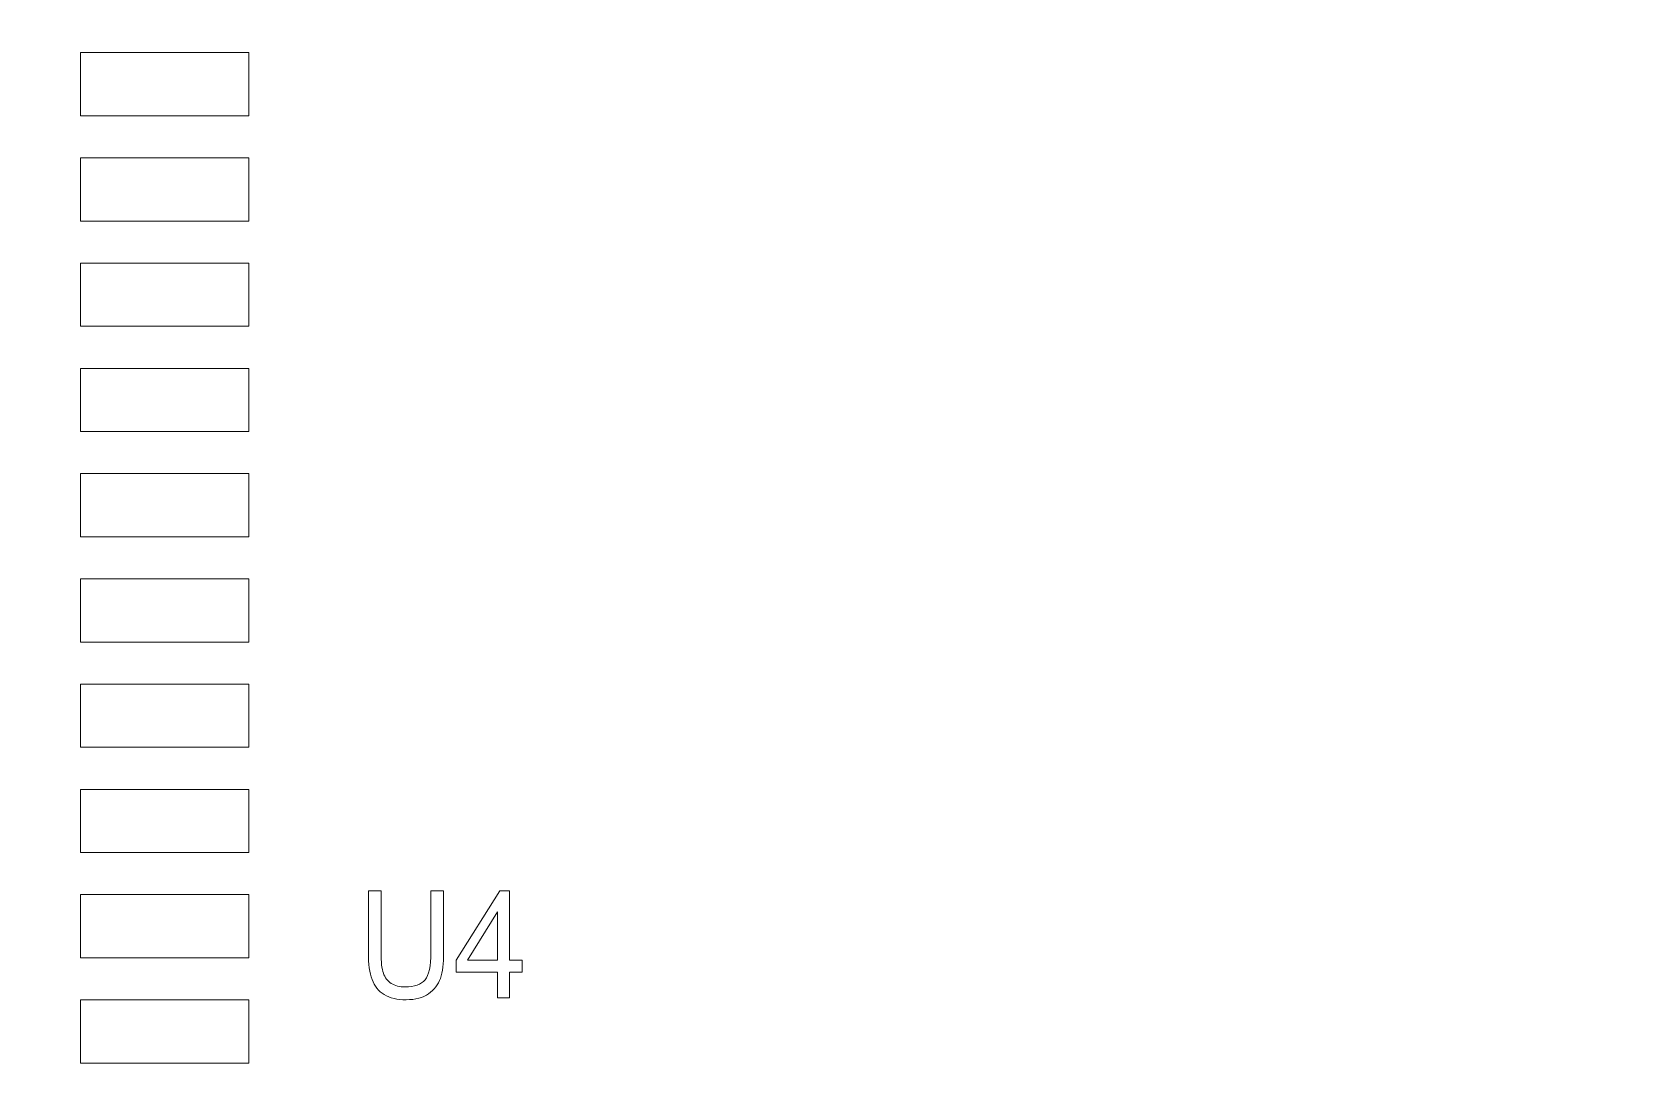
# Model space of a CAD drawing. Header units: millimetres. Extents: x -90 to 99, y -65 to 67.
# Drawn here: x -33.29 to -25.7, y 18.63 to 23.63 of the extents above; entities that cross this region are included whole.
import ezdxf

# ---------------------------------------------------------------- set-up
doc = ezdxf.new("R2010")
doc.units = ezdxf.units.MM
doc.header["$MEASUREMENT"] = 0
for name, color, linetype in [('BG_OUTLINE', 7, 'Continuous'), ('PIN_TOP', 7, 'Continuous'), ('RD_SILKSCREEN_TOP', 7, 'Continuous')]:
    doc.layers.add(name, color=color, linetype=linetype)

msp = doc.modelspace()

# ---------------------------------------------------------------- linework, layer by layer
at = {"layer": 'BG_OUTLINE', "color": 3, "lineweight": 9}
msp.add_open_spline([(-71.7269, -61.8795), (-71.7269, -61.8795), (-71.7343, 42.2681), (-71.7343, 42.2681), (-71.7343, 42.2681), (-71.7348, 43.0066), (-71.4419, 43.715), (-70.92, 44.2375), (-70.92, 44.2375), (-70.3982, 44.76), (-69.6866, 45.0538), (-68.9482, 45.0543), (-68.9482, 45.0543), (-68.9482, 45.0543), (75.2046, 45.0543), (75.2046, 45.0543), (75.2046, 45.0543), (76.8319, 45.0552), (78.1763, 43.7805), (78.2661, 42.1556), (78.2661, 42.1556), (78.2661, 42.1556), (78.2661, 31.2814), (78.2661, 31.2814), (78.2661, 31.2814), (78.2661, 31.2814), (72.2646, 31.2814), (72.2646, 31.2814), (72.2646, 31.2814), (72.2646, 31.2814), (72.2646, 26.9814), (72.2646, 26.9814), (72.2646, 26.9814), (72.2646, 26.9814), (78.2661, 26.9814), (78.2661, 26.9814), (78.2661, 26.9814), (78.2661, 26.9814), (78.2661, 18.6553), (78.2661, 18.6553), (78.2661, 18.6553), (78.2661, 18.6553), (72.2496, 18.6553), (72.2496, 18.6553), (72.2496, 18.6553), (72.2496, 18.6553), (72.2496, 14.3553), (72.2496, 14.3553), (72.2496, 14.3553), (72.2496, 14.3553), (78.2661, 14.3553), (78.2661, 14.3553), (78.2661, 14.3553), (78.2661, 14.3553), (78.2661, 9.255), (78.2661, 9.255), (78.2661, 9.255), (78.2661, 9.255), (72.2648, 9.255), (72.2648, 9.255), (72.2648, 9.255), (72.2648, 9.255), (72.2648, 4.955), (72.2648, 4.955), (72.2648, 4.955), (72.2648, 4.955), (78.2661, 4.955), (78.2661, 4.955), (78.2661, 4.955), (78.2661, 4.955), (78.2661, -3.3762), (78.2661, -3.3762), (78.2661, -3.3762), (78.2661, -3.3762), (72.2445, -3.3762), (72.2445, -3.3762), (72.2445, -3.3762), (72.2445, -3.3762), (72.2445, -7.6762), (72.2445, -7.6762), (72.2445, -7.6762), (72.2445, -7.6762), (78.2661, -7.6762), (78.2661, -7.6762), (78.2661, -7.6762), (78.2661, -7.6762), (78.2661, -12.7615), (78.2661, -12.7615), (78.2661, -12.7615), (78.2661, -12.7615), (72.2651, -12.7615), (72.2651, -12.7615), (72.2651, -12.7615), (72.2651, -12.7615), (72.2651, -17.0615), (72.2651, -17.0615), (72.2651, -17.0615), (72.2651, -17.0615), (78.2661, -17.0615), (78.2661, -17.0615), (78.2661, -17.0615), (78.2661, -17.0615), (78.2661, -25.4097), (78.2661, -25.4097), (78.2661, -25.4097), (78.2661, -25.4097), (72.2656, -25.4097), (72.2656, -25.4097), (72.2656, -25.4097), (72.2656, -25.4097), (72.2656, -29.7097), (72.2656, -29.7097), (72.2656, -29.7097), (72.2656, -29.7097), (78.2661, -29.7097), (78.2661, -29.7097), (78.2661, -29.7097), (78.2661, -29.7097), (78.2661, -34.793), (78.2661, -34.793), (78.2661, -34.793), (78.2661, -34.793), (72.2679, -34.793), (72.2679, -34.793), (72.2679, -34.793), (72.2679, -34.793), (72.2679, -39.0929), (72.2679, -39.0929), (72.2679, -39.0929), (72.2679, -39.0929), (78.2661, -39.0929), (78.2661, -39.0929), (78.2661, -39.0929), (78.2661, -39.0929), (78.2661, -47.4269), (78.2661, -47.4269), (78.2661, -47.4269), (78.2661, -47.4269), (72.2679, -47.4269), (72.2679, -47.4269), (72.2679, -47.4269), (72.2679, -47.4269), (72.2679, -51.7269), (72.2679, -51.7269), (72.2679, -51.7269), (72.2679, -51.7269), (78.2661, -51.7269), (78.2661, -51.7269), (78.2661, -51.7269), (78.2661, -51.7269), (78.2661, -51.8138), (78.2661, -51.8138), (78.2661, -51.8138), (78.2661, -51.8138), (78.2656, -61.8468), (78.2656, -61.8468), (78.2656, -61.8468), (78.2661, -62.6669), (77.9407, -63.4536), (77.3612, -64.0339), (77.3612, -64.0339), (76.7817, -64.6142), (75.9915, -64.9405), (75.1713, -64.941), (75.1713, -64.941), (75.1713, -64.941), (-68.6609, -64.9456), (-68.6609, -64.9456), (-68.6609, -64.9456), (-69.4735, -64.9461), (-70.2531, -64.6237), (-70.8281, -64.0495), (-70.8281, -64.0495), (-71.4031, -63.4752), (-71.7264, -62.6922), (-71.7269, -61.8795)], degree=3, knots=[0, 0, 0, 0, 0.022727, 0.022727, 0.022727, 0.022727, 0.045455, 0.045455, 0.045455, 0.045455, 0.068182, 0.068182, 0.068182, 0.068182, 0.090909, 0.090909, 0.090909, 0.090909, 0.113636, 0.113636, 0.113636, 0.113636, 0.136364, 0.136364, 0.136364, 0.136364, 0.159091, 0.159091, 0.159091, 0.159091, 0.181818, 0.181818, 0.181818, 0.181818, 0.204545, 0.204545, 0.204545, 0.204545, 0.227273, 0.227273, 0.227273, 0.227273, 0.25, 0.25, 0.25, 0.25, 0.272727, 0.272727, 0.272727, 0.272727, 0.295455, 0.295455, 0.295455, 0.295455, 0.318182, 0.318182, 0.318182, 0.318182, 0.340909, 0.340909, 0.340909, 0.340909, 0.363636, 0.363636, 0.363636, 0.363636, 0.386364, 0.386364, 0.386364, 0.386364, 0.409091, 0.409091, 0.409091, 0.409091, 0.431818, 0.431818, 0.431818, 0.431818, 0.454545, 0.454545, 0.454545, 0.454545, 0.477273, 0.477273, 0.477273, 0.477273, 0.5, 0.5, 0.5, 0.5, 0.522727, 0.522727, 0.522727, 0.522727, 0.545455, 0.545455, 0.545455, 0.545455, 0.568182, 0.568182, 0.568182, 0.568182, 0.590909, 0.590909, 0.590909, 0.590909, 0.613636, 0.613636, 0.613636, 0.613636, 0.636364, 0.636364, 0.636364, 0.636364, 0.659091, 0.659091, 0.659091, 0.659091, 0.681818, 0.681818, 0.681818, 0.681818, 0.704545, 0.704545, 0.704545, 0.704545, 0.727273, 0.727273, 0.727273, 0.727273, 0.75, 0.75, 0.75, 0.75, 0.772727, 0.772727, 0.772727, 0.772727, 0.795455, 0.795455, 0.795455, 0.795455, 0.818182, 0.818182, 0.818182, 0.818182, 0.840909, 0.840909, 0.840909, 0.840909, 0.863636, 0.863636, 0.863636, 0.863636, 0.886364, 0.886364, 0.886364, 0.886364, 0.909091, 0.909091, 0.909091, 0.909091, 0.931818, 0.931818, 0.931818, 0.931818, 0.954545, 0.954545, 0.954545, 0.954545, 0.977273, 0.977273, 0.977273, 0.977273, 1, 1, 1, 1], dxfattribs=at)
at = {"layer": 'PIN_TOP', "lineweight": 9}
for points in [[(-33.0596, 23.5345), (-33.0596, 23.5345), (-32.2595, 23.5345), (-32.2595, 23.5345), (-32.2595, 23.5345), (-32.2595, 23.5345), (-32.2595, 23.2345), (-32.2595, 23.2345), (-32.2595, 23.2345), (-32.2595, 23.2345), (-33.0596, 23.2345), (-33.0596, 23.2345), (-33.0596, 23.2345), (-33.0596, 23.2345), (-33.0596, 23.5345), (-33.0596, 23.5345)], [(-33.0596, 23.0344), (-33.0596, 23.0344), (-32.2595, 23.0344), (-32.2595, 23.0344), (-32.2595, 23.0344), (-32.2595, 23.0344), (-32.2595, 22.7344), (-32.2595, 22.7344), (-32.2595, 22.7344), (-32.2595, 22.7344), (-33.0596, 22.7344), (-33.0596, 22.7344), (-33.0596, 22.7344), (-33.0596, 22.7344), (-33.0596, 23.0344), (-33.0596, 23.0344)], [(-33.0596, 22.5345), (-33.0596, 22.5345), (-32.2595, 22.5345), (-32.2595, 22.5345), (-32.2595, 22.5345), (-32.2595, 22.5345), (-32.2595, 22.2345), (-32.2595, 22.2345), (-32.2595, 22.2345), (-32.2595, 22.2345), (-33.0596, 22.2345), (-33.0596, 22.2345), (-33.0596, 22.2345), (-33.0596, 22.2345), (-33.0596, 22.5345), (-33.0596, 22.5345)], [(-33.0596, 22.0344), (-33.0596, 22.0344), (-32.2595, 22.0344), (-32.2595, 22.0344), (-32.2595, 22.0344), (-32.2595, 22.0344), (-32.2595, 21.7344), (-32.2595, 21.7344), (-32.2595, 21.7344), (-32.2595, 21.7344), (-33.0596, 21.7344), (-33.0596, 21.7344), (-33.0596, 21.7344), (-33.0596, 21.7344), (-33.0596, 22.0344), (-33.0596, 22.0344)], [(-33.0596, 21.5345), (-33.0596, 21.5345), (-32.2595, 21.5345), (-32.2595, 21.5345), (-32.2595, 21.5345), (-32.2595, 21.5345), (-32.2595, 21.2345), (-32.2595, 21.2345), (-32.2595, 21.2345), (-32.2595, 21.2345), (-33.0596, 21.2345), (-33.0596, 21.2345), (-33.0596, 21.2345), (-33.0596, 21.2345), (-33.0596, 21.5345), (-33.0596, 21.5345)], [(-33.0596, 21.0344), (-33.0596, 21.0344), (-32.2595, 21.0344), (-32.2595, 21.0344), (-32.2595, 21.0344), (-32.2595, 21.0344), (-32.2595, 20.7344), (-32.2595, 20.7344), (-32.2595, 20.7344), (-32.2595, 20.7344), (-33.0596, 20.7344), (-33.0596, 20.7344), (-33.0596, 20.7344), (-33.0596, 20.7344), (-33.0596, 21.0344), (-33.0596, 21.0344)], [(-33.0596, 20.5345), (-33.0596, 20.5345), (-32.2595, 20.5345), (-32.2595, 20.5345), (-32.2595, 20.5345), (-32.2595, 20.5345), (-32.2595, 20.2345), (-32.2595, 20.2345), (-32.2595, 20.2345), (-32.2595, 20.2345), (-33.0596, 20.2345), (-33.0596, 20.2345), (-33.0596, 20.2345), (-33.0596, 20.2345), (-33.0596, 20.5345), (-33.0596, 20.5345)], [(-33.0596, 20.0344), (-33.0596, 20.0344), (-32.2595, 20.0344), (-32.2595, 20.0344), (-32.2595, 20.0344), (-32.2595, 20.0344), (-32.2595, 19.7344), (-32.2595, 19.7344), (-32.2595, 19.7344), (-32.2595, 19.7344), (-33.0596, 19.7344), (-33.0596, 19.7344), (-33.0596, 19.7344), (-33.0596, 19.7344), (-33.0596, 20.0344), (-33.0596, 20.0344)], [(-33.0596, 19.5345), (-33.0596, 19.5345), (-32.2595, 19.5345), (-32.2595, 19.5345), (-32.2595, 19.5345), (-32.2595, 19.5345), (-32.2595, 19.2345), (-32.2595, 19.2345), (-32.2595, 19.2345), (-32.2595, 19.2345), (-33.0596, 19.2345), (-33.0596, 19.2345), (-33.0596, 19.2345), (-33.0596, 19.2345), (-33.0596, 19.5345), (-33.0596, 19.5345)], [(-33.0596, 19.0344), (-33.0596, 19.0344), (-32.2595, 19.0344), (-32.2595, 19.0344), (-32.2595, 19.0344), (-32.2595, 19.0344), (-32.2595, 18.7344), (-32.2595, 18.7344), (-32.2595, 18.7344), (-32.2595, 18.7344), (-33.0596, 18.7344), (-33.0596, 18.7344), (-33.0596, 18.7344), (-33.0596, 18.7344), (-33.0596, 19.0344), (-33.0596, 19.0344)]]:
    msp.add_open_spline(points, degree=3, knots=[0, 0, 0, 0, 0.25, 0.25, 0.25, 0.25, 0.5, 0.5, 0.5, 0.5, 0.75, 0.75, 0.75, 0.75, 1, 1, 1, 1], dxfattribs=at)
at = {"layer": 'RD_SILKSCREEN_TOP', "color": 8, "lineweight": 9}
for points, knots in [([(-31.3947, 19.5528), (-31.3947, 19.5528), (-31.3344, 19.5528), (-31.3344, 19.5528), (-31.3344, 19.5528), (-31.3344, 19.5528), (-31.3344, 19.2586), (-31.3344, 19.2586), (-31.3344, 19.2586), (-31.3344, 19.2075), (-31.3397, 19.1669), (-31.35, 19.1367), (-31.35, 19.1367), (-31.3604, 19.1066), (-31.379, 19.0822), (-31.406, 19.0634), (-31.406, 19.0634), (-31.433, 19.0444), (-31.4683, 19.035), (-31.5122, 19.035), (-31.5122, 19.035), (-31.5547, 19.035), (-31.5896, 19.0432), (-31.6166, 19.0597), (-31.6166, 19.0597), (-31.6437, 19.0761), (-31.6631, 19.0999), (-31.6746, 19.1311), (-31.6746, 19.1311), (-31.6863, 19.1622), (-31.692, 19.2047), (-31.692, 19.2586), (-31.692, 19.2586), (-31.692, 19.2586), (-31.692, 19.5528), (-31.692, 19.5528), (-31.692, 19.5528), (-31.692, 19.5528), (-31.6318, 19.5528), (-31.6318, 19.5528), (-31.6318, 19.5528), (-31.6318, 19.5528), (-31.6318, 19.259), (-31.6318, 19.259), (-31.6318, 19.259), (-31.6318, 19.2147), (-31.6282, 19.1821), (-31.6208, 19.1613), (-31.6208, 19.1613), (-31.6135, 19.1403), (-31.6008, 19.1242), (-31.5831, 19.1128), (-31.5831, 19.1128), (-31.5651, 19.1014), (-31.5432, 19.0957), (-31.5174, 19.0957), (-31.5174, 19.0957), (-31.4732, 19.0957), (-31.4416, 19.107), (-31.4228, 19.1295), (-31.4228, 19.1295), (-31.404, 19.1519), (-31.3947, 19.1951), (-31.3947, 19.259), (-31.3947, 19.259), (-31.3947, 19.259), (-31.3947, 19.5528), (-31.3947, 19.5528)], [0, 0, 0, 0, 0.058824, 0.058824, 0.058824, 0.058824, 0.117647, 0.117647, 0.117647, 0.117647, 0.176471, 0.176471, 0.176471, 0.176471, 0.235294, 0.235294, 0.235294, 0.235294, 0.294118, 0.294118, 0.294118, 0.294118, 0.352941, 0.352941, 0.352941, 0.352941, 0.411765, 0.411765, 0.411765, 0.411765, 0.470588, 0.470588, 0.470588, 0.470588, 0.529412, 0.529412, 0.529412, 0.529412, 0.588235, 0.588235, 0.588235, 0.588235, 0.647059, 0.647059, 0.647059, 0.647059, 0.705882, 0.705882, 0.705882, 0.705882, 0.764706, 0.764706, 0.764706, 0.764706, 0.823529, 0.823529, 0.823529, 0.823529, 0.882353, 0.882353, 0.882353, 0.882353, 0.941176, 0.941176, 0.941176, 0.941176, 1, 1, 1, 1]), ([(-31.0781, 19.0437), (-31.0781, 19.0437), (-31.0781, 19.1656), (-31.0781, 19.1656), (-31.0781, 19.1656), (-31.0781, 19.1656), (-31.2753, 19.1656), (-31.2753, 19.1656), (-31.2753, 19.1656), (-31.2753, 19.1656), (-31.2753, 19.2229), (-31.2753, 19.2229), (-31.2753, 19.2229), (-31.2753, 19.2229), (-31.0679, 19.5528), (-31.0679, 19.5528), (-31.0679, 19.5528), (-31.0679, 19.5528), (-31.0222, 19.5528), (-31.0222, 19.5528), (-31.0222, 19.5528), (-31.0222, 19.5528), (-31.0222, 19.2229), (-31.0222, 19.2229), (-31.0222, 19.2229), (-31.0222, 19.2229), (-30.9608, 19.2229), (-30.9608, 19.2229), (-30.9608, 19.2229), (-30.9608, 19.2229), (-30.9608, 19.1656), (-30.9608, 19.1656), (-30.9608, 19.1656), (-30.9608, 19.1656), (-31.0222, 19.1656), (-31.0222, 19.1656), (-31.0222, 19.1656), (-31.0222, 19.1656), (-31.0222, 19.0437), (-31.0222, 19.0437), (-31.0222, 19.0437), (-31.0222, 19.0437), (-31.0781, 19.0437), (-31.0781, 19.0437)], [0, 0, 0, 0, 0.090909, 0.090909, 0.090909, 0.090909, 0.181818, 0.181818, 0.181818, 0.181818, 0.272727, 0.272727, 0.272727, 0.272727, 0.363636, 0.363636, 0.363636, 0.363636, 0.454545, 0.454545, 0.454545, 0.454545, 0.545455, 0.545455, 0.545455, 0.545455, 0.636364, 0.636364, 0.636364, 0.636364, 0.727273, 0.727273, 0.727273, 0.727273, 0.818182, 0.818182, 0.818182, 0.818182, 0.909091, 0.909091, 0.909091, 0.909091, 1, 1, 1, 1]), ([(-31.0781, 19.2229), (-31.0781, 19.2229), (-31.0781, 19.4524), (-31.0781, 19.4524), (-31.0781, 19.4524), (-31.0781, 19.4524), (-31.2204, 19.2229), (-31.2204, 19.2229), (-31.2204, 19.2229), (-31.2204, 19.2229), (-31.0781, 19.2229), (-31.0781, 19.2229)], [0, 0, 0, 0, 0.333333, 0.333333, 0.333333, 0.333333, 0.666667, 0.666667, 0.666667, 0.666667, 1, 1, 1, 1])]:
    msp.add_open_spline(points, degree=3, knots=knots, dxfattribs=at)

doc.saveas('drawing.dxf')
